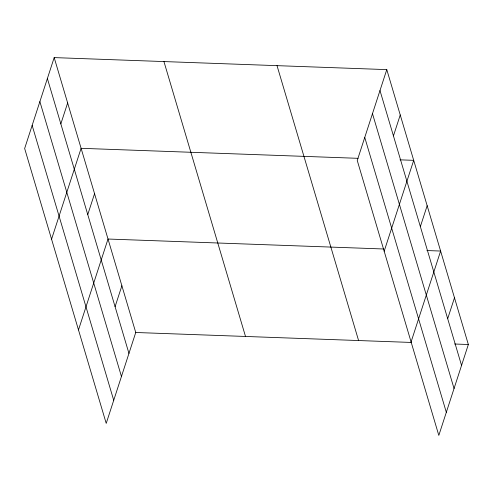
<?xml version="1.0" encoding="UTF-8"?>
<svg xmlns="http://www.w3.org/2000/svg" width="493" height="493" viewBox="0 0 493 493"><rect width="100%" height="100%" fill="white"/><g stroke="black" fill="none" stroke-linecap="round" stroke-linejoin="round"><path stroke-width="0.74" d="M54.181 57.601L24.65 148.492L106.217 423.382L135.748 332.492L54.181 57.601L386.783 69.618L468.35 344.508L438.819 435.399L357.252 160.508L386.783 69.618M60.842 123.879L67.64 102.957M51.568 239.204L81.098 148.313L358.06 158.321M87.76 214.597L94.557 193.669M78.486 329.922L108.016 239.031L383.449 248.983M115.085 306.683L121.882 285.761M393.445 135.895L400.242 114.974M384.17 251.22L413.701 160.33L399.977 159.837M420.363 226.614L427.16 205.686M411.082 341.939L440.619 251.048L426.895 250.549M447.687 318.7L454.484 297.778M135.748 332.492L411.187 342.444M454.632 344.015L468.35 344.508M379.986 90.539L461.553 365.436M372.48 113.63L454.047 388.521M364.752 137.418L446.319 412.314M277.023 65.649L358.59 340.546M163.941 61.563L245.508 336.46M47.383 78.523L128.95 353.419M39.884 101.613L121.451 376.504M32.15 125.401L113.723 400.298"/></g></svg>
